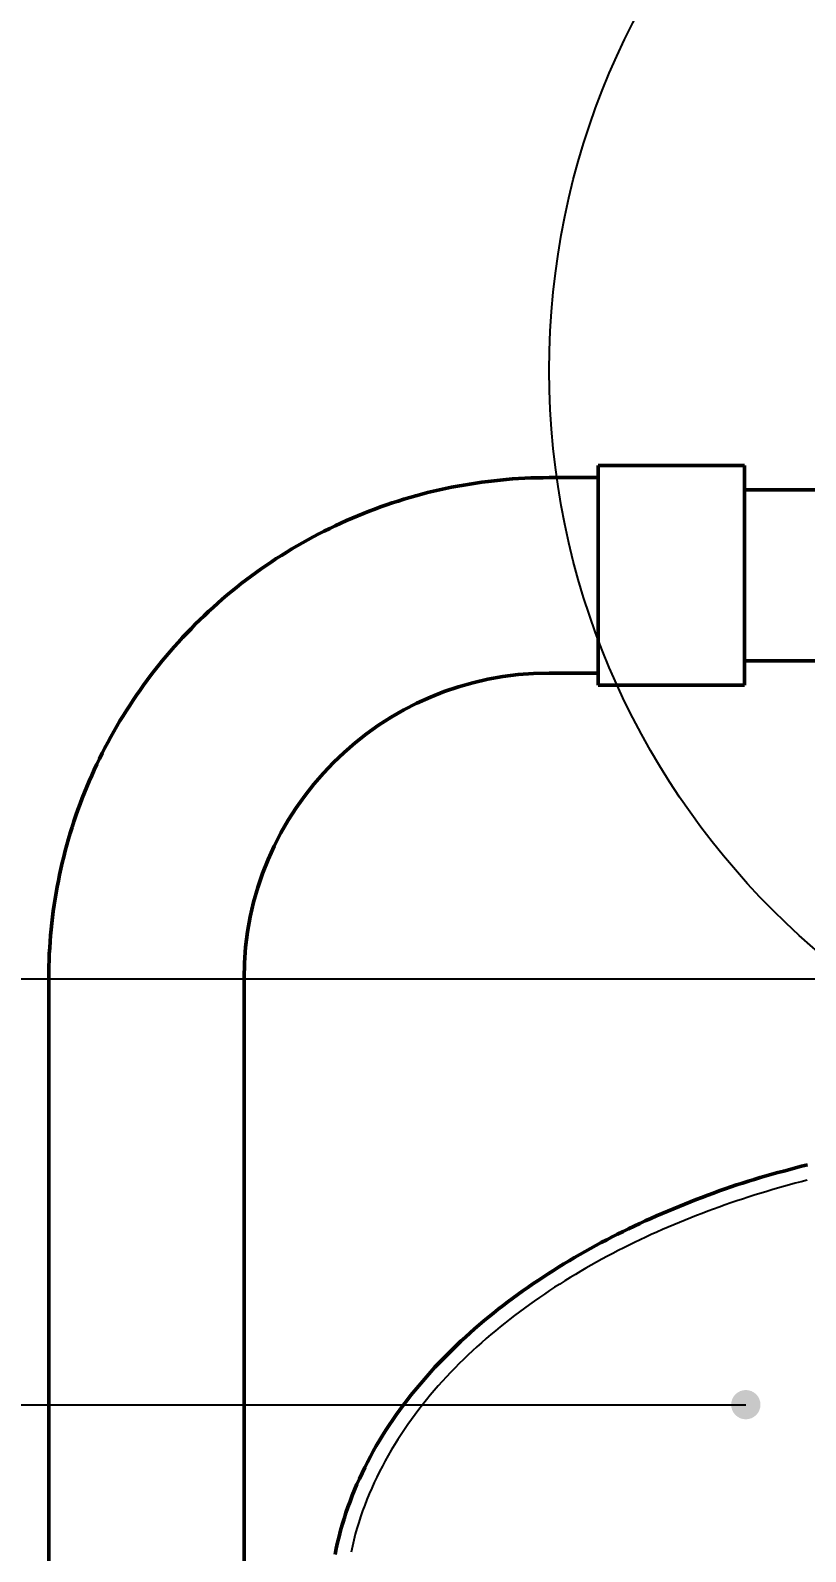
# Model space of a CAD drawing. Header units: millimetres. Extents: x 0 to 594, y 0 to 420.
# Drawn here: x 64.8 to 96.5, y 315.8 to 378.1 of the extents above; entities that cross this region are included whole.
import ezdxf

# ---------------------------------------------------------------- set-up
doc = ezdxf.new("R2010")
doc.units = ezdxf.units.MM
doc.linetypes.add('ISO02-TRAZOS', pattern=[3.75, 3, -0.75])
for name, color, linetype, lineweight in [('01-VISIBLE', 7, 'CONTINUOUS', 50), ('02-OCULTA', 4, 'ISO02-TRAZOS', 25), ('04-COTA', 3, 'CONTINUOUS', 25), ('08-FINA', 5, 'CONTINUOUS', 25)]:
    doc.layers.add(name, color=color, linetype=linetype, lineweight=lineweight)
doc.styles.add('ISO3098', font='isocpeur.ttf')
doc.dimstyles.new('FLAMA-ISO', dxfattribs={"dimtxt": 3.5, "dimasz": 3, "dimexe": 2, "dimexo": 1, "dimgap": 1, "dimtad": 1, "dimdec": 1, "dimtxsty": 'ISO3098', "dimcen": 2.5, "dimclrd": 3, "dimclre": 3, "dimclrt": 3, "dimazin": 3, "dimtfac": 1, "dimtmove": 0, "dimatfit": 3, "dimlwd": 25, "dimlwe": 25})

msp = doc.modelspace()

# ---------------------------------------------------------------- hatches: boundary and pattern name
at = {"layer": '08-FINA'}
h = msp.add_hatch(color=7, dxfattribs=at)
h.dxf.hatch_style = 1
edge = h.paths.add_edge_path()
edge.add_arc((94.05, 321.83), 0.6, 0, 360)

# ---------------------------------------------------------------- linework, layer by layer
at = {"layer": '01-VISIBLE'}
for p, q in [((94, 360.277), (88, 360.277)), ((88, 359.777), (86, 359.777)), ((99.015, 359.277), (94, 359.277)), ((100.5, 352.277), (94, 352.277)), ((88, 351.777), (86, 351.777)), ((94, 351.277), (88, 351.277)), ((65.5, 339.277), (65.5, 257.351)), ((73.5, 339.277), (73.5, 257.351))]:
    msp.add_line(p, q, dxfattribs=at)
for points in [[(88, 351.277), (88, 351.527), (88, 351.777), (88, 352.027), (88, 352.277), (88, 352.527), (88, 352.777), (88, 353.027), (88, 353.277), (88, 353.527), (88, 353.777), (88, 354.027), (88, 354.277), (88, 354.527), (88, 354.777), (88, 355.027), (88, 355.277), (88, 355.527), (88, 355.777), (88, 356.027), (88, 356.277), (88, 356.527), (88, 356.777), (88, 357.027), (88, 357.277), (88, 357.527), (88, 357.777), (88, 358.027), (88, 358.277), (88, 358.527), (88, 358.777), (88, 359.027), (88, 359.277), (88, 359.527), (88, 359.777), (88, 360.027), (88, 360.277)], [(94, 351.277), (94, 351.527), (94, 351.777), (94, 352.027), (94, 352.277), (94, 352.527), (94, 352.777), (94, 353.027), (94, 353.277), (94, 353.527), (94, 353.777), (94, 354.027), (94, 354.277), (94, 354.527), (94, 354.777), (94, 355.027), (94, 355.277), (94, 355.527), (94, 355.777), (94, 356.027), (94, 356.277), (94, 356.527), (94, 356.777), (94, 357.027), (94, 357.277), (94, 357.527), (94, 357.777), (94, 358.027), (94, 358.277), (94, 358.527), (94, 358.777), (94, 359.027), (94, 359.277), (94, 359.527), (94, 359.777), (94, 360.027), (94, 360.277)], [(86, 359.777), (85.748, 359.776), (85.497, 359.771), (85.245, 359.763), (84.994, 359.752), (84.743, 359.739), (84.492, 359.722), (84.241, 359.702), (83.991, 359.678), (83.74, 359.652), (83.491, 359.623), (83.241, 359.591), (82.992, 359.555), (82.743, 359.517), (82.495, 359.475), (82.248, 359.431), (82.001, 359.383), (81.754, 359.333), (81.508, 359.279), (81.263, 359.222), (81.019, 359.163), (80.775, 359.1), (80.532, 359.035), (80.29, 358.966), (80.049, 358.894), (79.809, 358.82), (79.57, 358.742), (79.331, 358.662), (79.094, 358.579), (78.857, 358.493), (78.622, 358.404), (78.388, 358.312), (78.155, 358.217), (77.923, 358.119), (77.693, 358.018), (77.463, 357.915), (77.235, 357.809), (77.008, 357.7), (76.783, 357.588), (76.559, 357.474), (76.336, 357.357), (76.115, 357.237), (75.896, 357.114), (75.677, 356.989), (75.461, 356.861), (75.246, 356.73), (75.033, 356.597), (74.821, 356.461), (74.611, 356.322), (74.402, 356.181), (74.196, 356.038), (73.991, 355.892), (73.788, 355.743), (73.587, 355.592), (73.388, 355.438), (73.19, 355.282), (72.995, 355.124), (72.801, 354.963), (72.61, 354.8), (72.42, 354.634), (72.233, 354.467), (72.048, 354.297), (71.864, 354.124), (71.683, 353.95), (71.504, 353.773), (71.328, 353.594), (71.153, 353.413), (70.981, 353.229), (70.81, 353.044), (70.643, 352.857), (70.477, 352.667), (70.314, 352.476), (70.153, 352.282), (69.995, 352.087), (69.839, 351.889), (69.685, 351.69), (69.534, 351.489), (69.386, 351.286), (69.239, 351.081), (69.096, 350.875), (68.955, 350.666), (68.816, 350.456), (68.68, 350.245), (68.547, 350.031), (68.417, 349.816), (68.289, 349.6), (68.163, 349.382), (68.041, 349.162), (67.921, 348.941), (67.803, 348.718), (67.689, 348.494), (67.577, 348.269), (67.468, 348.042), (67.362, 347.814), (67.259, 347.585), (67.158, 347.354), (67.06, 347.122), (66.966, 346.889), (66.874, 346.655), (66.785, 346.42), (66.698, 346.183), (66.615, 345.946), (66.535, 345.708), (66.457, 345.468), (66.383, 345.228), (66.311, 344.987), (66.243, 344.745), (66.177, 344.502), (66.114, 344.258), (66.055, 344.014), (65.998, 343.769), (65.944, 343.523), (65.894, 343.277), (65.846, 343.029), (65.802, 342.782), (65.76, 342.534), (65.722, 342.285), (65.687, 342.036), (65.654, 341.787), (65.625, 341.537), (65.599, 341.287), (65.576, 341.036), (65.556, 340.785), (65.539, 340.534), (65.525, 340.283), (65.514, 340.032), (65.506, 339.78), (65.502, 339.529), (65.5, 339.277)], [(77.228, 315.696), (77.278, 315.942), (77.333, 316.188), (77.392, 316.432), (77.455, 316.675), (77.524, 316.917), (77.596, 317.158), (77.673, 317.397), (77.755, 317.635), (77.841, 317.872), (77.931, 318.106), (78.025, 318.34), (78.123, 318.571), (78.225, 318.801), (78.331, 319.029), (78.441, 319.255), (78.554, 319.479), (78.672, 319.702), (78.793, 319.922), (78.917, 320.141), (79.045, 320.358), (79.176, 320.572), (79.31, 320.785), (79.448, 320.995), (79.588, 321.204), (79.732, 321.41), (79.878, 321.614), (80.028, 321.817), (80.18, 322.017), (80.335, 322.215), (80.493, 322.411), (80.653, 322.605), (80.816, 322.796), (80.981, 322.986), (81.148, 323.173), (81.318, 323.359), (81.491, 323.542), (81.665, 323.723), (81.842, 323.902), (82.02, 324.079), (82.201, 324.254), (82.384, 324.426), (82.568, 324.597), (82.755, 324.766), (82.943, 324.932), (83.133, 325.097), (83.325, 325.259), (83.519, 325.42), (83.714, 325.578), (83.911, 325.735), (84.109, 325.889), (84.309, 326.042), (84.511, 326.192), (84.714, 326.341), (84.918, 326.487), (85.124, 326.632), (85.331, 326.775), (85.539, 326.916), (85.748, 327.055), (85.959, 327.192), (86.171, 327.327), (86.384, 327.46), (86.599, 327.592), (86.814, 327.722), (87.031, 327.849), (87.248, 327.976), (87.467, 328.1), (87.686, 328.222), (87.907, 328.343), (88.128, 328.462), (88.351, 328.579), (88.574, 328.695), (88.798, 328.809), (89.023, 328.921), (89.249, 329.032), (89.476, 329.141), (89.703, 329.248), (89.932, 329.353), (90.161, 329.456), (90.391, 329.558), (90.622, 329.658), (90.853, 329.756), (91.085, 329.853), (91.318, 329.948), (91.551, 330.042), (91.785, 330.134), (92.02, 330.225), (92.254, 330.315), (92.49, 330.404), (92.725, 330.492), (92.962, 330.578), (93.198, 330.662), (93.436, 330.745), (93.674, 330.825), (93.913, 330.903), (94.153, 330.978), (94.394, 331.052), (94.635, 331.123), (94.877, 331.193), (95.119, 331.261), (95.361, 331.328), (95.604, 331.394), (95.847, 331.459), (96.089, 331.524), (96.332, 331.588), (96.575, 331.654)]]:
    msp.add_lwpolyline(points, dxfattribs=at)
msp.add_arc((86, 339.277), 12.5, 90, 180, dxfattribs=at)
at = {"layer": '02-OCULTA'}
for points in [[(88, 360.277), (88, 360.027), (88, 359.777), (88, 359.527), (88, 359.277), (88, 359.027), (88, 358.777), (88, 358.527), (88, 358.277), (88, 358.027), (88, 357.777), (88, 357.527), (88, 357.277), (88, 357.027), (88, 356.777), (88, 356.527), (88, 356.277), (88, 356.027), (88, 355.777), (88, 355.527), (88, 355.277), (88, 355.027), (88, 354.777), (88, 354.527), (88, 354.277), (88, 354.027), (88, 353.777), (88, 353.527), (88, 353.277), (88, 353.027), (88, 352.777), (88, 352.527), (88, 352.277), (88, 352.027), (88, 351.777), (88, 351.527), (88, 351.277)], [(94, 360.277), (94, 360.027), (94, 359.777), (94, 359.527), (94, 359.277), (94, 359.027), (94, 358.777), (94, 358.527), (94, 358.277), (94, 358.027), (94, 357.777), (94, 357.527), (94, 357.277), (94, 357.027), (94, 356.777), (94, 356.527), (94, 356.277), (94, 356.027), (94, 355.777), (94, 355.527), (94, 355.277), (94, 355.027), (94, 354.777), (94, 354.527), (94, 354.277), (94, 354.027), (94, 353.777), (94, 353.527), (94, 353.277), (94, 353.027), (94, 352.777), (94, 352.527), (94, 352.277), (94, 352.027), (94, 351.777), (94, 351.527), (94, 351.277)], [(88, 351.777), (88, 352.027), (88, 352.277), (88, 352.527), (88, 352.777), (88, 353.027), (88, 353.277), (88, 353.527), (88, 353.777), (88, 354.027), (88, 354.277), (88, 354.527), (88, 354.777), (88, 355.027), (88, 355.277), (88, 355.527), (88, 355.777), (88, 356.027), (88, 356.277), (88, 356.527), (88, 356.777), (88, 357.027), (88, 357.277), (88, 357.527), (88, 357.777), (88, 358.027), (88, 358.277), (88, 358.527), (88, 358.777), (88, 359.027), (88, 359.277), (88, 359.527), (88, 359.777)], [(88, 359.777), (88, 359.527), (88, 359.277), (88, 359.027), (88, 358.777), (88, 358.527), (88, 358.277), (88, 358.027), (88, 357.777), (88, 357.527), (88, 357.277), (88, 357.027), (88, 356.777), (88, 356.527), (88, 356.277), (88, 356.027), (88, 355.777), (88, 355.527), (88, 355.277), (88, 355.027), (88, 354.777), (88, 354.527), (88, 354.277), (88, 354.027), (88, 353.777), (88, 353.527), (88, 353.277), (88, 353.027), (88, 352.777), (88, 352.527), (88, 352.277), (88, 352.027), (88, 351.777)], [(94, 352.277), (94, 352.527), (94, 352.777), (94, 353.027), (94, 353.277), (94, 353.527), (94, 353.777), (94, 354.027), (94, 354.277), (94, 354.527), (94, 354.777), (94, 355.027), (94, 355.277), (94, 355.527), (94, 355.777), (94, 356.027), (94, 356.277), (94, 356.527), (94, 356.777), (94, 357.027), (94, 357.277), (94, 357.527), (94, 357.777), (94, 358.027), (94, 358.277), (94, 358.527), (94, 358.777), (94, 359.027), (94, 359.277)], [(94, 359.277), (94, 359.027), (94, 358.777), (94, 358.527), (94, 358.277), (94, 358.027), (94, 357.777), (94, 357.527), (94, 357.277), (94, 357.027), (94, 356.777), (94, 356.527), (94, 356.277), (94, 356.027), (94, 355.777), (94, 355.527), (94, 355.277), (94, 355.027), (94, 354.777), (94, 354.527), (94, 354.277), (94, 354.027), (94, 353.777), (94, 353.527), (94, 353.277), (94, 353.027), (94, 352.777), (94, 352.527), (94, 352.277)], [(96.559, 331.02), (96.316, 330.957), (96.074, 330.893), (95.832, 330.827), (95.59, 330.76), (95.349, 330.691), (95.109, 330.621), (94.869, 330.549), (94.629, 330.476), (94.39, 330.401), (94.151, 330.325), (93.912, 330.247), (93.675, 330.168), (93.437, 330.087), (93.201, 330.005), (92.964, 329.921), (92.729, 329.836), (92.494, 329.749), (92.259, 329.66), (92.025, 329.57), (91.792, 329.478), (91.559, 329.385), (91.327, 329.29), (91.096, 329.193), (90.865, 329.095), (90.635, 328.995), (90.406, 328.894), (90.178, 328.791), (89.95, 328.686), (89.723, 328.579), (89.497, 328.471), (89.272, 328.361), (89.048, 328.249), (88.824, 328.136), (88.601, 328.021), (88.38, 327.904), (88.159, 327.785), (87.939, 327.664), (87.72, 327.542), (87.503, 327.418), (87.286, 327.292), (87.07, 327.164), (86.856, 327.034), (86.642, 326.903), (86.43, 326.769), (86.219, 326.634), (86.009, 326.497), (85.801, 326.358), (85.594, 326.216), (85.388, 326.073), (85.184, 325.928), (84.981, 325.781), (84.779, 325.632), (84.579, 325.481), (84.38, 325.328), (84.183, 325.173), (83.988, 325.016), (83.794, 324.857), (83.602, 324.696), (83.412, 324.532), (83.224, 324.367), (83.037, 324.2), (82.853, 324.03), (82.67, 323.859), (82.489, 323.685), (82.311, 323.509), (82.134, 323.331), (81.96, 323.15), (81.788, 322.968), (81.619, 322.783), (81.452, 322.596), (81.287, 322.407), (81.125, 322.216), (80.966, 322.023), (80.809, 321.827), (80.655, 321.63), (80.503, 321.43), (80.355, 321.228), (80.21, 321.024), (80.067, 320.817), (79.928, 320.609), (79.792, 320.398), (79.659, 320.185), (79.53, 319.971), (79.404, 319.754), (79.282, 319.535), (79.164, 319.314), (79.05, 319.091), (78.939, 318.866), (78.833, 318.639), (78.73, 318.41), (78.63, 318.18), (78.535, 317.948), (78.443, 317.715), (78.356, 317.48), (78.273, 317.244), (78.195, 317.005), (78.123, 316.765), (78.057, 316.524), (77.996, 316.28), (77.941, 316.036), (77.89, 315.79)]]:
    msp.add_lwpolyline(points, dxfattribs=at)
at = {"layer": '08-FINA'}
msp.add_line((35, 321.83), (94.05, 321.83), dxfattribs=at)
msp.add_circle((117.25, 364.168), 31.25, dxfattribs=at)

# ---------------------------------------------------------------- dimensions: what is measured, and where the dimension line sits
at = {"layer": '04-COTA'}
msp.add_linear_dim(base=(53, 182.501), p1=(77, 182.501), p2=(105, 339.251), angle=90, dimstyle='FLAMA-ISO', override={"dimlfac": 2}, dxfattribs=at).render()

doc.saveas('drawing.dxf')
